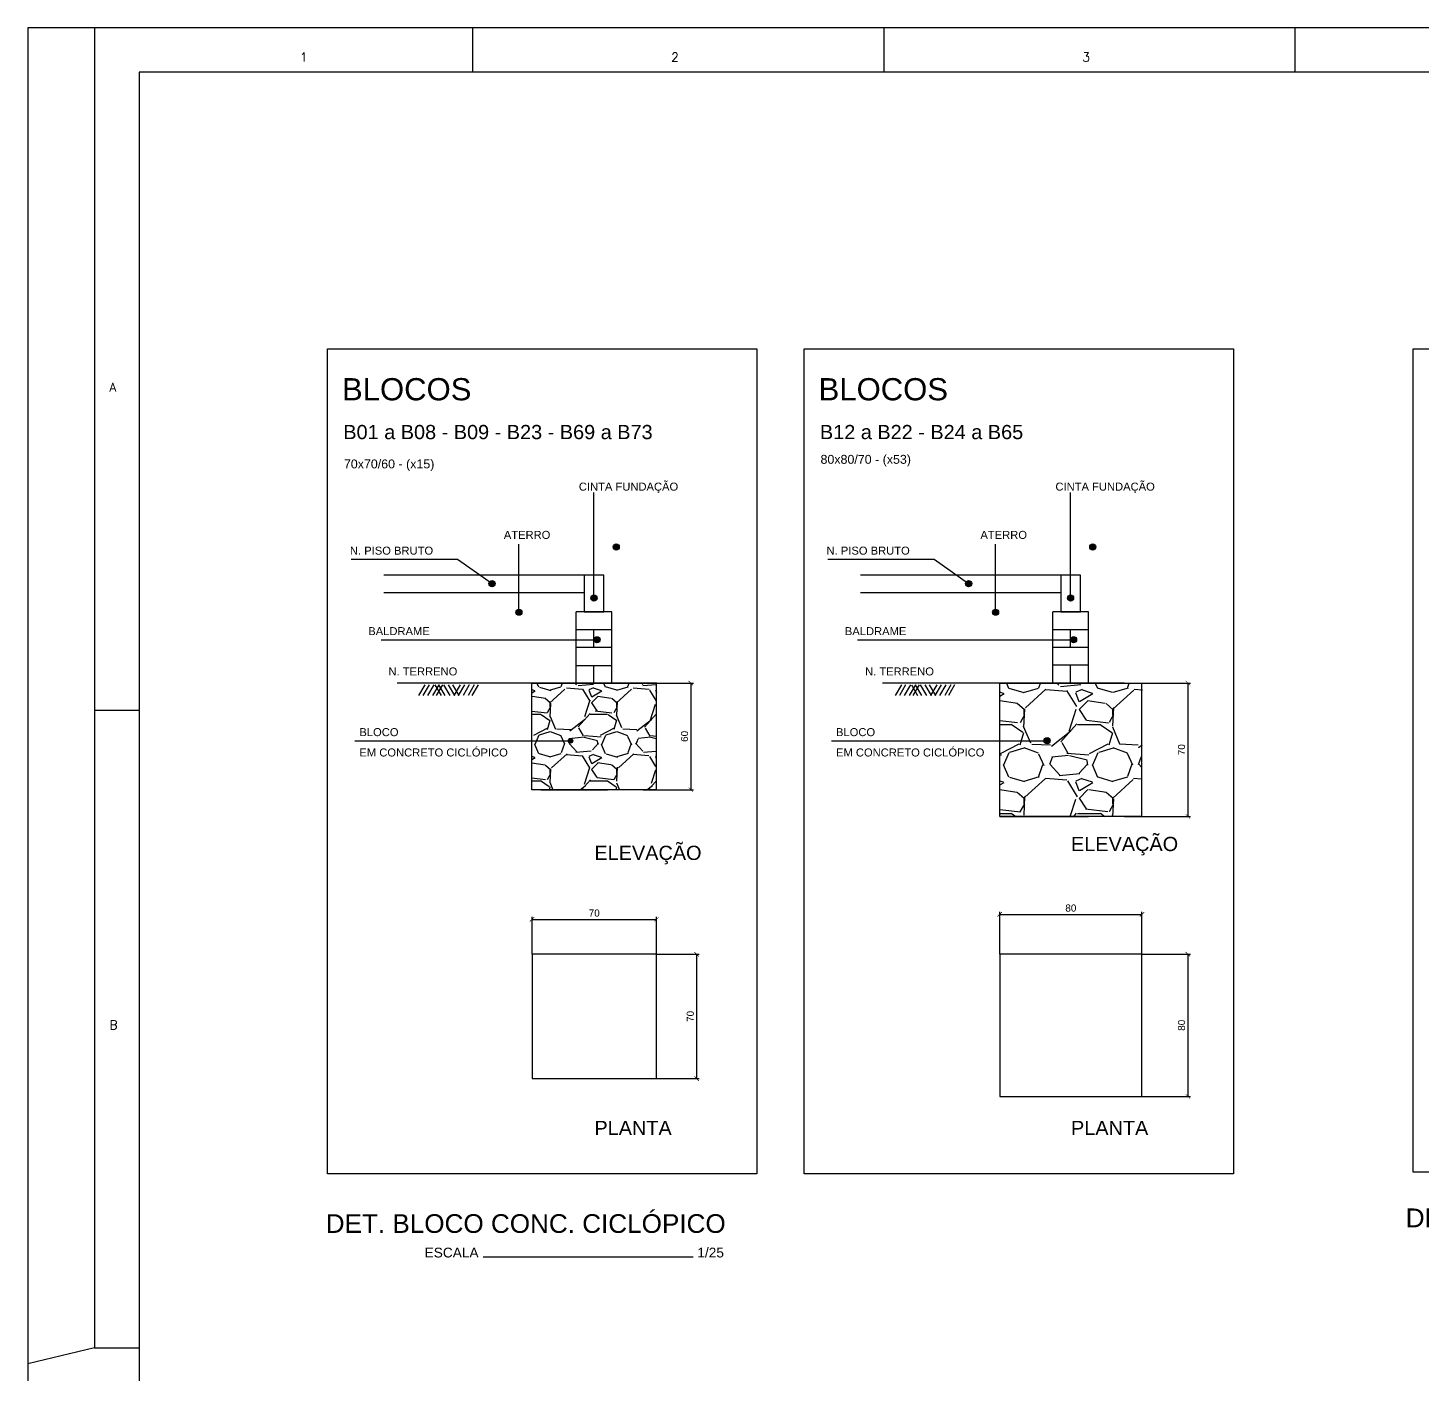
# Model space of a CAD drawing. Header units: millimetres. Extents: x 3659 to 4048, y 1324 to 1399.
# Drawn here: x 3658.93 to 3674.61, y 1338.88 to 1354.03 of the extents above; entities that cross this region are included whole.
import ezdxf

# ---------------------------------------------------------------- set-up
doc = ezdxf.new("R2010")
doc.units = ezdxf.units.MM
for name, color, linetype in [('Fundação', 2, 'Continuous'), ('Moldura', 2, 'Continuous'), ('Pontos', 3, 'Continuous'), ('Texto 1', 2, 'Continuous'), ('Texto 2', 4, 'Continuous'), ('Textos', 7, 'Continuous')]:
    doc.layers.add(name, color=color, linetype=linetype)
doc.styles.add('maloca 1', font='romans.shx')
doc.styles.add('ROMANS', font='arial.ttf')
doc.dimstyles.new('ESC-50JR', dxfattribs={"dimtxt": 0.1, "dimasz": 0.05, "dimexe": 0.03, "dimexo": 0, "dimgap": 0.03, "dimtad": 1, "dimlfac": 100, "dimdsep": 46, "dimtxsty": 'ROMANS', "dimblk1": 'DOTSMALL', "dimblk2": 'DOTSMALL', "dimsah": 1, "dimcen": 0.09, "dimclrd": 1, "dimclre": 1, "dimclrt": 2, "dimadec": 0, "dimazin": 0, "dimtfac": 1, "dimtdec": 4, "dimtmove": 0, "dimatfit": 3, "dimldrblk": 'DOTSMALL', "dimfxl": 0, "dimtolj": 1, "dimtzin": 0, "dimarcsym": 0})

# ---------------------------------------------------------------- blocks, each defined once
blk = doc.blocks.new('_ArchTick')
at = {"color": 0, "linetype": 'ByBlock', "const_width": 0.15}
blk.add_lwpolyline([(-0.5, -0.5), (0.5, 0.5)], dxfattribs=at)
blk = doc.blocks.new('*D324')
at = {"color": 1, "lineweight": -2, "transparency": 16777216}
for p, q in [((3664.602505217765, 1343.609243573657), (3664.602505217765, 1344.031054667515)), ((3664.602505217765, 1344.001054667516), (3666.002505217765, 1344.001054667516)), ((3666.002505217765, 1343.609243573657), (3666.002505217765, 1344.031054667515))]:
    blk.add_line(p, q, dxfattribs=at)
at = {"layer": 'DEFPOINTS', "color": 0, "transparency": 16777216}
for p in [(3666.002505217765, 1344.001054667516), (3664.602505217765, 1343.609243573657), (3666.002505217765, 1343.609243573657)]:
    blk.add_point(p, dxfattribs=at)
at = {"color": 1, "lineweight": -2, "transparency": 16777216, "xscale": 0.05, "yscale": 0.05, "zscale": 0.05, "rotation": 180}
blk.add_blockref('_ArchTick', (3664.602505217765, 1344.001054667516), dxfattribs=at)
at = {"color": 1, "lineweight": -2, "transparency": 16777216, "xscale": 0.05, "yscale": 0.05, "zscale": 0.05}
blk.add_blockref('_ArchTick', (3666.002505217765, 1344.001054667516), dxfattribs=at)
at = {"color": 2, "transparency": 16777216, "insert": (3665.302505217765, 1344.071900506533), "char_height": 0.08, "attachment_point": 5, "style": 'ROMANS'}
blk.add_mtext('\\A1;70', dxfattribs=at)
blk = doc.blocks.new('_DOTSMALL')
at = {"color": 0, "linetype": 'ByBlock', "const_width": 0.5}
blk.add_lwpolyline([(-0.0625, 0, 1), (0.0625, 0, 1)], format="xyb", close=True, dxfattribs=at)
blk = doc.blocks.new('*D325')
at = {"color": 1, "lineweight": -2, "transparency": 16777216}
for p, q in [((3666.002505217765, 1343.609243573657), (3666.484067911651, 1343.609243573657)), ((3666.45406791165, 1343.609243573657), (3666.45406791165, 1342.209243573657)), ((3666.002505217765, 1342.209243573657), (3666.484067911651, 1342.209243573657))]:
    blk.add_line(p, q, dxfattribs=at)
at = {"layer": 'DEFPOINTS', "color": 0, "transparency": 16777216}
for p in [(3666.002505217765, 1343.609243573657), (3666.002505217765, 1342.209243573657), (3666.45406791165, 1342.209243573657)]:
    blk.add_point(p, dxfattribs=at)
at = {"color": 1, "lineweight": -2, "transparency": 16777216, "xscale": 0.05, "yscale": 0.05, "zscale": 0.05}
for p, rotation in [((3666.45406791165, 1343.609243573657), 90), ((3666.45406791165, 1342.209243573657), 270)]:
    blk.add_blockref('_ArchTick', p, dxfattribs=dict(at, rotation=rotation))
at = {"color": 2, "transparency": 16777216, "insert": (3666.383222072632, 1342.909243573658), "char_height": 0.08, "attachment_point": 5, "rotation": 90, "style": 'ROMANS'}
blk.add_mtext('\\A1;70', dxfattribs=at)
blk = doc.blocks.new('*D323')
at = {"color": 1, "lineweight": -2, "transparency": 16777216}
for p, q in [((3665.997468011918, 1346.659863233592), (3666.418839354546, 1346.659863233592)), ((3666.388839354545, 1346.659863233592), (3666.388839354545, 1345.459863233592)), ((3666.00178561693, 1345.459863233592), (3666.418839354546, 1345.459863233592))]:
    blk.add_line(p, q, dxfattribs=at)
at = {"layer": 'DEFPOINTS', "color": 0, "transparency": 16777216}
for p in [(3665.997468011918, 1346.659863233592), (3666.00178561693, 1345.459863233592), (3666.388839354545, 1345.459863233592)]:
    blk.add_point(p, dxfattribs=at)
at = {"color": 1, "lineweight": -2, "transparency": 16777216, "xscale": 0.05, "yscale": 0.05, "zscale": 0.05}
for p, rotation in [((3666.388839354545, 1346.659863233592), 90), ((3666.388839354545, 1345.459863233592), 270)]:
    blk.add_blockref('_ArchTick', p, dxfattribs=dict(at, rotation=rotation))
at = {"color": 2, "transparency": 16777216, "insert": (3666.317993515527, 1346.059863233593), "char_height": 0.08, "attachment_point": 5, "rotation": 90, "style": 'ROMANS'}
blk.add_mtext('\\A1;60', dxfattribs=at)
blk = doc.blocks.new('*D327')
at = {"color": 1, "lineweight": -2, "transparency": 16777216}
for p, q in [((3669.862759442768, 1343.609243573657), (3669.862759442768, 1344.087027680924)), ((3669.862759442768, 1344.057027680924), (3671.462759442769, 1344.057027680924)), ((3671.462759442769, 1343.609243573657), (3671.462759442769, 1344.087027680924))]:
    blk.add_line(p, q, dxfattribs=at)
at = {"layer": 'DEFPOINTS', "color": 0, "transparency": 16777216}
for p in [(3671.462759442769, 1344.057027680924), (3669.862759442768, 1343.609243573657), (3671.462759442769, 1343.609243573657)]:
    blk.add_point(p, dxfattribs=at)
at = {"color": 1, "lineweight": -2, "transparency": 16777216, "xscale": 0.05, "yscale": 0.05, "zscale": 0.05, "rotation": 180}
blk.add_blockref('_ArchTick', (3669.862759442768, 1344.057027680924), dxfattribs=at)
at = {"color": 1, "lineweight": -2, "transparency": 16777216, "xscale": 0.05, "yscale": 0.05, "zscale": 0.05}
blk.add_blockref('_ArchTick', (3671.462759442769, 1344.057027680924), dxfattribs=at)
at = {"color": 2, "transparency": 16777216, "insert": (3670.662759442769, 1344.127873519941), "char_height": 0.08, "attachment_point": 5, "style": 'ROMANS'}
blk.add_mtext('\\A1;80', dxfattribs=at)
blk = doc.blocks.new('*D328')
at = {"color": 1, "lineweight": -2, "transparency": 16777216}
for p, q in [((3671.462759442769, 1343.609243573657), (3672.008831092923, 1343.609243573657)), ((3671.978831092923, 1343.609243573657), (3671.978831092923, 1342.009243573657)), ((3671.462759442769, 1342.009243573657), (3672.008831092923, 1342.009243573657))]:
    blk.add_line(p, q, dxfattribs=at)
at = {"layer": 'DEFPOINTS', "color": 0, "transparency": 16777216}
for p in [(3671.462759442769, 1343.609243573657), (3671.462759442769, 1342.009243573657), (3671.978831092923, 1342.009243573657)]:
    blk.add_point(p, dxfattribs=at)
at = {"color": 1, "lineweight": -2, "transparency": 16777216, "xscale": 0.05, "yscale": 0.05, "zscale": 0.05}
for p, rotation in [((3671.978831092923, 1343.609243573657), 90), ((3671.978831092923, 1342.009243573657), 270)]:
    blk.add_blockref('_ArchTick', p, dxfattribs=dict(at, rotation=rotation))
at = {"color": 2, "transparency": 16777216, "insert": (3671.907985253905, 1342.809243573658), "char_height": 0.08, "attachment_point": 5, "rotation": 90, "style": 'ROMANS'}
blk.add_mtext('\\A1;80', dxfattribs=at)
blk = doc.blocks.new('*D326')
at = {"color": 1, "lineweight": -2, "transparency": 16777216}
for p, q in [((3671.457002636087, 1346.659863233592), (3672.008831092923, 1346.659863233592)), ((3671.978831092923, 1346.659863233592), (3671.978831092923, 1345.159863233592)), ((3671.462759442769, 1345.159863233592), (3672.008831092923, 1345.159863233592))]:
    blk.add_line(p, q, dxfattribs=at)
at = {"layer": 'DEFPOINTS', "color": 0, "transparency": 16777216}
for p in [(3671.457002636087, 1346.659863233592), (3671.462759442769, 1345.159863233592), (3671.978831092923, 1345.159863233592)]:
    blk.add_point(p, dxfattribs=at)
at = {"color": 1, "lineweight": -2, "transparency": 16777216, "xscale": 0.05, "yscale": 0.05, "zscale": 0.05}
for p, rotation in [((3671.978831092923, 1346.659863233592), 90), ((3671.978831092923, 1345.159863233592), 270)]:
    blk.add_blockref('_ArchTick', p, dxfattribs=dict(at, rotation=rotation))
at = {"color": 2, "transparency": 16777216, "insert": (3671.907985253905, 1345.909863233593), "char_height": 0.08, "attachment_point": 5, "rotation": 90, "style": 'ROMANS'}
blk.add_mtext('\\A1;70', dxfattribs=at)

msp = doc.modelspace()

# ---------------------------------------------------------------- hatches: boundary and pattern name
at = {"layer": 'Pontos'}
h = msp.add_hatch(dxfattribs=at)
h.set_pattern_fill('GRAVEL', color=1, scale=0.75, angle=-2.315259780760659e-15, style=0)
h.set_pattern_definition([(228.0127999999998, (2584.591976336573, 1804.216371740692), (-5.999998674118621, -6.750001006205435), [0.1009019999999999, -9.989315999999997]), (184.9696999999998, (2584.524476336574, 1804.141371740693), (9.000000788638227, 0.7499934802552889), [0.1731509999999999, -17.14194374999998]), (132.5103999999999, (2584.351976336573, 1804.126371740692), (7.499993038760103, -8.250006505403398), [0.1220909999999999, -12.08702399999999]), (267.2737, (2584.059476336573, 1803.938871740692), (0.7499970132953933, 15.0000002212301), [0.1576784999999998, -15.61016849999998]), (292.8337, (2584.051976336573, 1803.781371740692), (-3.750007429077855, 8.999997308833333), [0.15461625, -15.30702975]), (357.2736999999997, (2584.111976336573, 1803.638871740693), (-15.0000002212301, 0.749997013295394), [0.1576784999999999, -15.61016849999999]), (37.6942, (2584.269476336574, 1803.631371740692), (-9.750005509213482, -7.499992803870397), [0.20852175, -20.64363675]), (72.2553, (2584.434476336573, 1803.758871740692), (5.250008072029057, 16.49999717342939), [0.1968659999999995, -19.48974074999997]), (121.4296, (2584.494476336573, 1803.946371740692), (-6.000006175632274, 9.749996277369426), [0.1582124999999999, -15.66305474999999]), (175.2363999999999, (2584.411976336573, 1804.081371740693), (8.250000709739687, -0.7499936494959458), [0.1806239999999982, -8.850572249999887]), (222.3973999999998, (2584.231976336574, 1804.096371740692), (-9.000005513304933, -8.24999406151059), [0.2335859999999997, -23.12503124999999]), (138.8140999999998, (2584.801976336573, 1803.931371740693), (-5.250002210104286, 4.499997985007067), [0.07972574999999997, -7.892882999999996]), (171.4691999999999, (2584.741976336573, 1803.983871740692), (9.749998713611346, -1.500005932529843), [0.1516777499999981, -15.01613324999976]), (224.9999999999999, (2584.591976336573, 1804.006371740692), (-1.135734158852143e-16, -0.7500002320867142), [0.10606575, -0.9545939999999999]), (203.1985999999998, (2584.539476336573, 1804.096371740692), (3.749999798000307, 1.50000099394864), [0.05711849999999996, -5.654711249999997]), (291.8014, (2584.486976336573, 1804.073871740693), (-0.7499999328754862, 2.250000204758078), [0.08077724999999995, -3.958096499999997]), (30.9638, (2584.516976336574, 1803.998871740692), (2.249998516715999, 1.500001862655549), [0.1311967499999981, -4.24201724999994]), (161.5650999999999, (2584.629476336574, 1804.066371740692), (1.500000325944721, -0.7499988024170308), [0.09486824999999968, -2.276840249999994]), (16.38950000000001, (2584.051976336573, 1804.073871740693), (7.500001648808969, 2.249994532363476), [0.1329, -13.15713375]), (70.3462, (2584.179476336573, 1804.111371740692), (-2.999996435528809, -8.250001601704668), [0.1114957499999999, -11.03805599999999]), (293.1985999999999, (2584.629476336574, 1804.216371740692), (-1.50000099394864, 3.749999798000307), [0.1142362499999999, -5.597593499999996]), (343.6104999999997, (2584.674476336573, 1804.111371740692), (-7.500001648808968, 2.249994532363482), [0.1328999999999984, -13.15713374999979]), (339.4439999999998, (2584.051976336573, 1803.608871740692), (-3.750001383406817, 1.499996997316189), [0.1281599999999999, -6.279842999999993]), (294.7751, (2584.171976336574, 1803.563871740692), (-3.749994141933877, 8.250002566379338), [0.1073834999999985, -10.6309822499999]), (66.80140000000002, (2584.636976336574, 1803.466371740692), (1.500000993948641, 3.749999798000307), [0.1142362499999997, -5.597593499999991]), (17.35400000000001, (2584.681976336573, 1803.571371740692), (-9.750001514322625, -2.999995876694339), [0.1257232499999997, -12.44656799999996]), (69.444, (2584.269476336574, 1803.466371740692), (-1.499996997316191, -3.750001383406817), [0.06408000000000001, -6.343923]), (101.3098999999998, (2584.591976336573, 1803.466371740692), (-0.749998224121204, 3.000000564173214), [0.0382424999999996, -3.786021749999948]), (165.9637999999998, (2584.584476336574, 1803.503871740692), (2.250000409492305, -0.7499985430209347), [0.1546162499999998, -2.937712499999996]), (186.0089999999999, (2584.434476336573, 1803.541371740692), (7.49999981317953, 0.7499994881113807), [0.1432875, -14.18544224999999]), (303.6901, (2584.516976336574, 1803.931371740693), (-0.750001000880393, 1.49999966832837), [0.1081665, -2.59599675]), (353.1571999999998, (2584.576976336574, 1803.841371740692), (12.74999952410891, -1.500005998443571), [0.1888454999999998, -18.69567224999999]), (60.94540000000001, (2584.764476336574, 1803.818871740692), (-3.000000020399459, -5.250000288427264), [0.07721699999999941, -7.644505499999929]), (90, (2584.801976336573, 1803.886371740693), (-0.7499999999999999, 0.75), [0.045, -0.705]), (120.2563999999998, (2584.419476336574, 1803.563871740692), (2.99999616510202, -5.25000184189105), [0.1041929999999999, -10.31514]), (48.01279999999999, (2584.366976336573, 1803.653871740692), (5.99999867411862, 6.750001006205436), [0.201804, -9.888414]), (359.9999999999998, (2584.501976336574, 1803.803871740693), (0.75, 0.75), [0.195, -0.5549999999999999]), (325.3047999999999, (2584.696976336574, 1803.803871740693), (-7.499995694240644, 5.250006457195843), [0.1185854999999999, -11.73995549999999]), (254.0546, (2584.794476336574, 1803.736371740692), (-0.7499999169722857, -3.000000094989113), [0.1092015, -5.350881]), (207.6459999999998, (2584.764476336574, 1803.631371740692), (-14.24999685538469, -7.500005784876884), [0.1777987499999999, -17.60210549999999]), (175.4260999999999, (2584.606976336574, 1803.548871740692), (-9.7500004187341, 0.7499961008708134), [0.1880992499999963, -18.62180549999977])])
edge = h.paths.add_edge_path()
edge.add_line((3666.001651462972, 1346.659863233592), (3664.60178561693, 1346.659863233592))
edge.add_line((3664.60178561693, 1346.659863233592), (3664.60178561693, 1346.173195643733))
edge.add_line((3664.60178561693, 1346.173195643733), (3664.975923420992, 1346.173195643733))
edge.add_arc((3665.001798420992, 1346.173195643733), 0.02587499999981446, 0, 180, ccw=False)
edge.add_arc((3665.001798420992, 1346.173195643733), 0.02587499999981446, -180, 0, ccw=False)
edge.add_line((3664.975923420992, 1346.173195643733), (3664.60178561693, 1346.173195643733))
edge.add_line((3664.60178561693, 1346.173195643733), (3664.60178561693, 1345.459863233592))
edge.add_line((3664.60178561693, 1345.459863233592), (3665.993284560864, 1345.459863233592))
edge.add_line((3665.993284560864, 1345.459863233592), (3666.001651462972, 1346.659863233592))
h = msp.add_hatch(dxfattribs=at)
h.set_pattern_fill('GRAVEL', color=1, angle=-2.315259780760659e-15, style=0)
h.set_pattern_definition([(228.0127999999998, (2229.849680402293, 1956.735207909725), (-7.999998232158162, -9.000001341607247), [0.1345359999999999, -13.31908799999999]), (184.9696999999998, (2229.759680402294, 1956.635207909726), (12.00000105151764, 0.9999913070070519), [0.2308679999999998, -22.85592499999998]), (132.5103999999999, (2229.529680402294, 1956.615207909726), (9.999990718346803, -11.0000086738712), [0.1627879999999999, -16.11603199999999]), (267.2737, (2229.139680402293, 1956.365207909726), (0.9999960177271909, 20.00000029497347), [0.2102379999999998, -20.81355799999997]), (292.8337, (2229.129680402293, 1956.155207909726), (-5.00000990543714, 11.99999641177778), [0.206155, -20.409373]), (357.2736999999997, (2229.209680402293, 1955.965207909726), (-20.00000029497347, 0.999996017727192), [0.2102379999999999, -20.81355799999999]), (37.6942, (2229.419680402294, 1955.955207909726), (-13.00000734561798, -9.99999040516053), [0.278029, -27.524849]), (72.2553, (2229.639680402293, 1956.125207909726), (7.000010762705409, 21.99999623123919), [0.2624879999999993, -25.98632099999995]), (121.4296, (2229.719680402293, 1956.375207909726), (-8.000008234176365, 12.99999503649257), [0.2109499999999999, -20.88407299999998]), (175.2363999999999, (2229.609680402294, 1956.555207909726), (11.00000094631958, -0.9999915326612611), [0.2408319999999977, -11.80076299999985]), (222.3973999999998, (2229.369680402294, 1956.575207909726), (-12.00000735107324, -10.99999208201412), [0.3114479999999997, -30.83337499999998]), (138.8140999999998, (2230.129680402293, 1956.355207909726), (-7.000002946805715, 5.999997313342756), [0.1063009999999999, -10.52384399999999]), (171.4691999999999, (2230.049680402293, 1956.425207909726), (12.99999828481513, -2.00000791003979), [0.2022369999999974, -20.02151099999967]), (224.9999999999999, (2229.849680402293, 1956.455207909726), (-1.514312211802858e-16, -1.000000309448952), [0.141421, -1.272792]), (203.1985999999998, (2229.779680402294, 1956.575207909726), (4.999999730667075, 2.000001325264854), [0.07615799999999995, -7.539614999999996]), (291.8014, (2229.709680402293, 1956.545207909726), (-0.9999999105006482, 3.00000027301077), [0.1077029999999999, -5.277461999999995]), (30.9638, (2229.749680402294, 1956.445207909725), (2.999998022287998, 2.000002483540733), [0.1749289999999975, -5.65602299999992]), (161.5650999999999, (2229.899680402294, 1956.535207909726), (2.000000434592962, -0.9999984032227077), [0.1264909999999995, -3.035786999999992]), (16.38950000000001, (2229.129680402293, 1956.545207909726), (10.00000219841196, 2.999992709817968), [0.1772, -17.542845]), (70.3462, (2229.299680402293, 1956.595207909726), (-3.999995247371745, -11.00000213560622), [0.1486609999999998, -14.71740799999999]), (293.1985999999999, (2229.899680402294, 1956.735207909725), (-2.000001325264854, 4.999999730667075), [0.1523149999999998, -7.463457999999993]), (343.6104999999997, (2229.959680402293, 1956.595207909726), (-10.00000219841196, 2.999992709817976), [0.1771999999999978, -17.54284499999972]), (339.4439999999998, (2229.129680402293, 1955.925207909726), (-5.000001844542423, 1.999995996421585), [0.1708799999999998, -8.37312399999999]), (294.7751, (2229.289680402294, 1955.865207909726), (-4.99999218924517, 11.00000342183912), [0.1431779999999979, -14.17464299999987]), (66.80140000000002, (2229.909680402294, 1955.735207909725), (2.000001325264855, 4.999999730667075), [0.1523149999999996, -7.463457999999989]), (17.35400000000001, (2229.969680402293, 1955.875207909726), (-13.00000201909683, -3.999994502259118), [0.1676309999999996, -16.59542399999995]), (69.444, (2229.419680402294, 1955.735207909725), (-1.999995996421588, -5.000001844542422), [0.08544, -8.458563999999999]), (101.3098999999998, (2229.849680402293, 1955.735207909725), (-0.9999976321616053, 4.000000752230952), [0.05098999999999947, -5.048028999999931]), (165.9637999999998, (2229.839680402294, 1955.785207909726), (3.00000054598974, -0.9999980573612463), [0.2061549999999997, -3.916949999999995]), (186.0089999999999, (2229.639680402293, 1955.835207909726), (9.99999975090604, 0.9999993174818409), [0.1910499999999999, -18.91392299999999]), (303.6901, (2229.749680402294, 1956.355207909726), (-1.000001334507191, 1.99999955777116), [0.144222, -3.461329]), (353.1571999999998, (2229.829680402294, 1956.235207909725), (16.99999936547855, -2.000007997924761), [0.2517939999999997, -24.92756299999998]), (60.94540000000001, (2230.079680402294, 1956.205207909726), (-4.000000027199279, -7.000000384569686), [0.1029559999999992, -10.1926739999999]), (90, (2230.129680402293, 1956.295207909726), (-0.9999999999999999, 1), [0.06, -0.94]), (120.2563999999998, (2229.619680402294, 1955.865207909726), (3.999994886802694, -7.000002455854734), [0.1389239999999999, -13.75352]), (48.01279999999999, (2229.549680402293, 1955.985207909725), (7.99999823215816, 9.000001341607248), [0.269072, -13.184552]), (359.9999999999998, (2229.729680402294, 1956.185207909726), (1, 1), [0.26, -0.74]), (325.3047999999999, (2229.989680402294, 1956.185207909726), (-9.999994258987526, 7.000008609594458), [0.1581139999999999, -15.65327399999999]), (254.0546, (2230.119680402294, 1956.095207909726), (-0.9999998892963811, -4.000000126652151), [0.145602, -7.134508]), (207.6459999999998, (2230.079680402294, 1955.955207909726), (-18.99999580717959, -10.00000771316918), [0.2370649999999999, -23.46947399999998]), (175.4260999999999, (2229.869680402294, 1955.845207909726), (-13.00000055831213, 0.9999948011610845), [0.2507989999999951, -24.82907399999968])])
edge = h.paths.add_edge_path()
edge.add_line((3671.468158505565, 1346.659863233592), (3669.862759442768, 1346.659863233592))
edge.add_line((3669.862759442768, 1346.659863233592), (3669.862759442768, 1346.01097311378))
edge.add_line((3669.862759442768, 1346.01097311378), (3670.361609848185, 1346.01097311378))
edge.add_arc((3670.396109848185, 1346.01097311378), 0.03449999999975262, 0, 180, ccw=False)
edge.add_arc((3670.396109848185, 1346.01097311378), 0.03449999999975262, -180, 0, ccw=False)
edge.add_line((3670.361609848185, 1346.01097311378), (3669.862759442768, 1346.01097311378))
edge.add_line((3669.862759442768, 1346.01097311378), (3669.862759442768, 1345.159863233592))
edge.add_line((3669.862759442768, 1345.159863233592), (3671.457002636087, 1345.159863233592))
edge.add_line((3671.457002636087, 1345.159863233592), (3671.468158505565, 1346.659863233592))
at = {"layer": 'Texto 1'}
for points in [[(3665.583864703186, 1348.190557032103, 1), (3665.514864703186, 1348.190557032103, 1)], [(3670.94411892819, 1348.190557032103, 1), (3670.875118928189, 1348.190557032103, 1)], [(3664.187441891206, 1347.77808878507, 1), (3664.118441891206, 1347.77808878507, 1)], [(3669.54769611621, 1347.77808878507, 1), (3669.478696116209, 1347.77808878507, 1)], [(3665.333797097221, 1347.6150886276, 1), (3665.264797097221, 1347.6150886276, 1)], [(3670.694051322225, 1347.6150886276, 1), (3670.625051322224, 1347.6150886276, 1)], [(3664.489940539182, 1347.456655553405, 1), (3664.420940539182, 1347.456655553405, 1)], [(3669.850194764186, 1347.456655553405, 1), (3669.781194764185, 1347.456655553405, 1)], [(3665.36747721984, 1347.147039218365, 1), (3665.298477219839, 1347.147039218365, 1)], [(3670.727731444843, 1347.147039218365, 1), (3670.658731444843, 1347.147039218365, 1)], [(3665.061730623181, 1346.01097311378, 1), (3665.009980623181, 1346.01097311378, 1)], [(3670.430609848184, 1346.01097311378, 1), (3670.361609848184, 1346.01097311378, 1)]]:
    msp.add_hatch(color=256, dxfattribs=at).paths.add_polyline_path(points)

# ---------------------------------------------------------------- linework, layer by layer
msp.add_line((3666.414263464204, 1340.199864780732), (3664.054819128339, 1340.199864780732))
at = {"layer": 'Fundação', "color": 2}
for points in [[(3664.602505217765, 1342.209243573657), (3666.002505217765, 1342.209243573657), (3666.002505217765, 1343.609243573657), (3664.602505217765, 1343.609243573657)], [(3669.862759442768, 1342.009243573657), (3671.462759442769, 1342.009243573657), (3671.462759442769, 1343.609243573657), (3669.862759442768, 1343.609243573657)]]:
    msp.add_lwpolyline(points, close=True, dxfattribs=at)
at = {"layer": 'Moldura', "color": 1}
for p, q in [((3663.932761260537, 1354.03131965889), (3663.932761260537, 1353.53131965889)), ((3668.557761260537, 1354.03131965889), (3668.557761260537, 1353.53131965889)), ((3673.182761260537, 1354.03131965889), (3673.182761260537, 1353.53131965889)), ((3659.682761260537, 1346.35631965889), (3660.182761260537, 1346.35631965889)), ((3659.682761260537, 1339.18131965889), (3660.182761260537, 1339.18131965889))]:
    msp.add_line(p, q, dxfattribs=at)
msp.add_lwpolyline([(3658.932761260097, 1324.331319658579), (3714.807761260536, 1324.331319658578), (3714.807761260537, 1354.031319658888), (3658.932761260097, 1354.03131965889)], close=True, dxfattribs=at)
msp.add_lwpolyline([(3659.682761260537, 1354.03131965889), (3659.682761260537, 1339.18131965889), (3658.932761260537, 1338.999334541757), (3658.932761260537, 1324.513304776023), (3659.682761260536, 1324.331319658889)], dxfattribs=at)
at = {"layer": 'Moldura', "color": 6}
msp.add_lwpolyline([(3660.182761260537, 1324.831319658579), (3714.307761260537, 1324.831319658578), (3714.307761260537, 1353.531319658888), (3660.182761260537, 1353.53131965889)], close=True, dxfattribs=at)
at = {"layer": 'Pontos', "color": 4}
for p, q in [((3665.189626814423, 1347.87298534566), (3662.937800052034, 1347.87298534566)), ((3670.549881039427, 1347.87298534566), (3668.298054277038, 1347.87298534566)), ((3665.189626814423, 1347.67298534566), (3662.937800052034, 1347.67298534566)), ((3670.549881039427, 1347.67298534566), (3668.298054277038, 1347.67298534566))]:
    msp.add_line(p, q, dxfattribs=at)
at = {"layer": 'Pontos'}
for p, q in [((3665.099626814424, 1346.659863233592), (3665.099626814424, 1347.459863233593)), ((3665.499626814424, 1347.459863233593), (3665.099626814424, 1347.459863233593)), ((3665.499626814424, 1346.659863233592), (3665.499626814424, 1347.459863233593)), ((3670.459881039428, 1346.659863233592), (3670.459881039428, 1347.459863233593)), ((3670.859881039427, 1347.459863233593), (3670.459881039428, 1347.459863233593)), ((3670.859881039427, 1346.659863233592), (3670.859881039427, 1347.459863233593)), ((3665.499626814424, 1347.259863233593), (3665.099626814424, 1347.259863233593)), ((3665.299626814424, 1347.059863233593), (3665.299626814424, 1347.259863233593)), ((3670.859881039427, 1347.259863233593), (3670.459881039428, 1347.259863233593)), ((3670.659881039428, 1347.059863233593), (3670.659881039428, 1347.259863233593)), ((3665.499626814424, 1347.059863233593), (3665.099626814424, 1347.059863233593)), ((3670.859881039427, 1347.059863233593), (3670.459881039428, 1347.059863233593)), ((3665.499626814424, 1346.854184651153), (3665.099626814424, 1346.854184651153)), ((3665.299626814424, 1346.659863233592), (3665.299626814424, 1346.854184651153)), ((3670.859881039427, 1346.859863233592), (3670.459881039428, 1346.859863233592)), ((3670.659881039428, 1346.659863233592), (3670.659881039428, 1346.859863233592)), ((3666.005592541605, 1346.659863233592), (3663.084699310843, 1346.659863233592)), ((3671.265846766608, 1346.659863233592), (3668.544953535847, 1346.659863233592)), ((3664.70178561693, 1345.459863233592), (3665.45178561693, 1345.459863233592)), ((3669.862759442768, 1345.159863233592), (3670.862759442768, 1345.159863233592))]:
    msp.add_line(p, q, dxfattribs=at)
at = {"layer": 'Pontos', "color": 1}
for p, q in [((3665.85410110981, 1346.659863233592), (3666.140834914027, 1346.659863233592)), ((3671.265846766608, 1346.659863233592), (3671.648158505565, 1346.659863233592)), ((3665.85410110981, 1345.459863233592), (3666.140834914027, 1345.459863233592)), ((3671.265846766608, 1345.159863233592), (3671.648158505565, 1345.159863233592))]:
    msp.add_line(p, q, dxfattribs=at)
at = {"layer": 'Pontos', "color": 2}
for p, q in [((3663.396531901584, 1346.641493545146), (3663.326396093569, 1346.520014762234)), ((3663.444603428978, 1346.641493545146), (3663.374467620963, 1346.520014762234)), ((3663.498323881201, 1346.641493545146), (3663.428188073186, 1346.520014762234)), ((3663.554876056667, 1346.641493545146), (3663.484740248652, 1346.520014762234)), ((3663.509282758347, 1346.641493545146), (3663.579418566362, 1346.520014762234)), ((3663.509282758347, 1346.641493545146), (3663.579418566362, 1346.520014762234)), ((3663.596531901584, 1346.641493545146), (3663.526396093569, 1346.520014762234)), ((3663.596531901584, 1346.641493545146), (3663.526396093569, 1346.520014762234)), ((3663.550938603265, 1346.641493545146), (3663.62107441128, 1346.520014762234)), ((3663.607490778731, 1346.641493545146), (3663.677626586746, 1346.520014762234)), ((3663.661211230954, 1346.641493545146), (3663.731347038969, 1346.520014762234)), ((3663.709282758348, 1346.641493545146), (3663.779418566363, 1346.520014762234)), ((3663.795224012534, 1346.641493545146), (3663.725088204519, 1346.520014762234)), ((3663.843295539928, 1346.641493545146), (3663.773159731913, 1346.520014762234)), ((3663.897015992151, 1346.641493545146), (3663.826880184135, 1346.520014762234)), ((3663.953568167617, 1346.641493545146), (3663.883432359602, 1346.520014762234)), ((3663.995224012534, 1346.641493545146), (3663.925088204518, 1346.520014762234)), ((3663.995224012534, 1346.641493545146), (3663.925088204518, 1346.520014762234)), ((3668.756786126587, 1346.641493545146), (3668.686650318572, 1346.520014762234)), ((3668.804857653982, 1346.641493545146), (3668.734721845967, 1346.520014762234)), ((3668.858578106204, 1346.641493545146), (3668.788442298189, 1346.520014762234)), ((3668.91513028167, 1346.641493545146), (3668.844994473655, 1346.520014762234)), ((3668.869536983351, 1346.641493545146), (3668.939672791366, 1346.520014762234)), ((3668.869536983351, 1346.641493545146), (3668.939672791366, 1346.520014762234)), ((3668.956786126587, 1346.641493545146), (3668.886650318572, 1346.520014762234)), ((3668.956786126587, 1346.641493545146), (3668.886650318572, 1346.520014762234)), ((3668.911192828269, 1346.641493545146), (3668.981328636284, 1346.520014762234)), ((3668.967745003735, 1346.641493545146), (3669.03788081175, 1346.520014762234)), ((3669.021465455957, 1346.641493545146), (3669.091601263972, 1346.520014762234)), ((3669.069536983352, 1346.641493545146), (3669.139672791367, 1346.520014762234)), ((3669.155478237537, 1346.641493545146), (3669.085342429522, 1346.520014762234)), ((3669.203549764932, 1346.641493545146), (3669.133413956917, 1346.520014762234)), ((3669.257270217154, 1346.641493545146), (3669.187134409139, 1346.520014762234)), ((3669.31382239262, 1346.641493545146), (3669.243686584605, 1346.520014762234)), ((3669.355478237537, 1346.641493545146), (3669.285342429522, 1346.520014762234)), ((3669.355478237537, 1346.641493545146), (3669.285342429522, 1346.520014762234))]:
    msp.add_line(p, q, dxfattribs=at)
at = {"layer": 'Pontos', "color": 4}
for points in [[(3665.189626814423, 1347.459863233593), (3665.409626814424, 1347.459863233593), (3665.409626814424, 1347.87298534566), (3665.189626814423, 1347.87298534566)], [(3670.549881039427, 1347.459863233593), (3670.769881039427, 1347.459863233593), (3670.769881039427, 1347.87298534566), (3670.549881039427, 1347.87298534566)]]:
    msp.add_lwpolyline(points, close=True, dxfattribs=at)
at = {"layer": 'Pontos'}
for points in [[(3664.60178561693, 1346.659863233592), (3665.997468011918, 1346.659863233592), (3665.997468011918, 1345.459863233592), (3664.60178561693, 1345.459863233592)], [(3669.862759442768, 1346.659863233592), (3671.457002636087, 1346.659863233592), (3671.457002636087, 1345.159863233592), (3669.862759442768, 1345.159863233592)]]:
    msp.add_lwpolyline(points, close=True, dxfattribs=at)
at = {"layer": 'Texto 1', "color": 1}
for p, q in [((3665.299297097221, 1347.6150886276), (3665.299297097221, 1348.804383027196)), ((3670.659551322225, 1347.6150886276), (3670.659551322225, 1348.804383027196)), ((3664.455440539182, 1347.456655553405), (3664.455440539182, 1348.220969109314)), ((3669.815694764186, 1347.456655553405), (3669.815694764186, 1348.220969109314)), ((3662.569101057874, 1348.053117724776), (3663.764117194142, 1348.053117724776)), ((3663.764117194142, 1348.053117724776), (3664.152941891206, 1347.77808878507)), ((3667.929355282878, 1348.053117724776), (3669.124371419146, 1348.053117724776)), ((3669.124371419146, 1348.053117724776), (3669.51319611621, 1347.77808878507)), ((3662.904777672713, 1347.147039218365), (3665.33297721984, 1347.147039218365)), ((3668.265031897717, 1347.147039218365), (3670.693231444844, 1347.147039218365)), ((3662.608708403136, 1346.01097311378), (3665.035855623181, 1346.01097311378)), ((3667.968962628139, 1346.01097311378), (3670.396109848185, 1346.01097311378))]:
    msp.add_line(p, q, dxfattribs=at)
at = {"layer": 'Texto 1'}
for points in [[(3662.303342266328, 1350.419729688981), (3667.130048136906, 1350.419729688981), (3667.130048136906, 1341.137651203748), (3662.303342266328, 1341.137651203748)], [(3667.663596491332, 1350.419729688981), (3672.49030236191, 1350.419729688981), (3672.49030236191, 1341.137651203748), (3667.663596491332, 1341.137651203748)], [(3674.511151510559, 1350.419729688981), (3679.274645326725, 1350.419729688981), (3679.274645326725, 1341.157317111162), (3674.511151510559, 1341.157317111162)]]:
    msp.add_lwpolyline(points, close=True, dxfattribs=at)
for centre, radius in [((3665.549364703186, 1348.190557032103), 0.0345), ((3670.90961892819, 1348.190557032103), 0.0345), ((3664.152941891206, 1347.77808878507), 0.0345), ((3669.51319611621, 1347.77808878507), 0.0345), ((3665.299297097221, 1347.6150886276), 0.0345), ((3670.659551322225, 1347.6150886276), 0.0345), ((3664.455440539182, 1347.456655553405), 0.0345), ((3669.815694764186, 1347.456655553405), 0.0345), ((3665.33297721984, 1347.147039218365), 0.0345), ((3670.693231444844, 1347.147039218365), 0.0345), ((3665.035855623181, 1346.01097311378), 0.025875), ((3670.396109848185, 1346.01097311378), 0.0345)]:
    msp.add_circle(centre, radius, dxfattribs=at)

# ---------------------------------------------------------------- texts
at = {"color": 4, "style": 'ROMANS'}
for s, height, p in [('DET. BLOCO CONC. CICLÓPICO', 0.21, (3662.282555987076, 1340.473436698116)), ('DET. E ARMADURA BLOCO CONC. ARMADO', 0.211764, (3674.427911156234, 1340.536133816071))]:
    msp.add_text(s, height=height, dxfattribs=at).set_placement(p)
at = {"color": 3, "style": 'ROMANS'}
for s, p in [('ESCALA', (3663.394689856391, 1340.196902317682)), ('1/25', (3666.461767969072, 1340.196902317682))]:
    msp.add_text(s, height=0.1101178305864, dxfattribs=at).set_placement(p)
at = {"layer": 'Moldura', "color": 1, "style": 'maloca 1'}
for s, p in [('1', (3661.993261838417, 1353.652523529867)), ('2', (3666.167740232871, 1353.652523529867)), ('3', (3670.79274023287, 1353.652523529867)), ('A', (3659.850671940955, 1349.93839586234)), ('B', (3659.850671940955, 1342.76339586234))]:
    msp.add_text(s, height=0.1, dxfattribs=at).set_placement(p)
at = {"layer": 'Texto 1', "style": 'ROMANS'}
for s, height, p in [('70x70/60 - (x15)  ', 0.1, (3662.487127069785, 1349.075142009929)), ('80x80/70 - (x53)  ', 0.1, (3667.847381294789, 1349.126824165933)), ('CINTA FUNDAÇÃO', 0.09, (3665.129209433044, 1348.824774303575)), ('CINTA FUNDAÇÃO', 0.09, (3670.489463658048, 1348.824774303575)), ('ATERRO', 0.09, (3664.285352875005, 1348.281777976832)), ('ATERRO', 0.09, (3669.645607100009, 1348.281777976832)), ('N. PISO BRUTO', 0.09, (3662.554779437144, 1348.104634707089)), ('N. PISO BRUTO', 0.09, (3667.915033662147, 1348.104634707089)), ('BALDRAME', 0.09, (3662.760832875419, 1347.198556200678)), ('BALDRAME', 0.09, (3668.121087100423, 1347.198556200678)), ('N. TERRENO', 0.09, (3662.987562725062, 1346.745517942479)), ('N. TERRENO', 0.09, (3668.347816950065, 1346.745517942479)), ('BLOCO', 0.09, (3662.661257168473, 1346.062490096094)), ('BLOCO', 0.09, (3668.021511393477, 1346.062490096094)), ('EM CONCRETO CICLÓPICO', 0.09, (3662.661257168473, 1345.833623617898)), ('EM CONCRETO CICLÓPICO', 0.09, (3668.021511393477, 1345.833623617898))]:
    msp.add_text(s, height=height, dxfattribs=at).set_placement(p)
at = {"layer": 'Texto 2', "style": 'ROMANS'}
for p in [(3662.465637639841, 1349.840549312382), (3667.825891864845, 1349.840549312382)]:
    msp.add_text('BLOCOS', height=0.25, dxfattribs=at).set_placement(p)
at = {"layer": 'Textos', "color": 3, "style": 'ROMANS'}
for s, p in [('B01 a B08 - B09 - B23 - B69 a B73', (3662.480334141566, 1349.40380026565)), ('B12 a B22 - B24 a B65', (3667.84058836657, 1349.40380026565)), ('ELEVAÇÃO', (3670.664552419098, 1344.769290306348)), ('ELEVAÇÃO', (3665.304298194094, 1344.669290306348)), ('PLANTA', (3665.304298194094, 1341.574137286639)), ('PLANTA', (3670.664552419098, 1341.574137286639))]:
    msp.add_text(s, height=0.16, dxfattribs=at).set_placement(p)

# ---------------------------------------------------------------- dimensions: what is measured, and where the dimension line sits
for base, p1, p2, text, picture, middle in [((3666.388839354545, 1345.459863233592), (3665.997468011918, 1346.659863233592), (3666.00178561693, 1345.459863233592), '60', '*D323', (3666.317993515527, 1346.059863233593)), ((3671.978831092923, 1345.159863233592), (3671.457002636087, 1346.659863233592), (3671.462759442769, 1345.159863233592), '70', '*D326', (3671.907985253905, 1345.909863233593)), ((3666.45406791165, 1342.209243573657), (3666.002505217765, 1343.609243573657), (3666.002505217765, 1342.209243573657), '70', '*D325', (3666.383222072632, 1342.909243573658)), ((3671.978831092923, 1342.009243573657), (3671.462759442769, 1343.609243573657), (3671.462759442769, 1342.009243573657), '80', '*D328', (3671.907985253905, 1342.809243573658))]:
    dim = msp.add_linear_dim(base=base, p1=p1, p2=p2, angle=90, text=text, dimstyle='ESC-50JR', override={"dimtxt": 0.08, "dimdec": 1, "dimblk1": 'ArchTick', "dimblk2": 'ArchTick', "dimtmove": 1, "dimfxl": 0.18})
    dim.commit()
    dim.dimension.update_dxf_attribs({"geometry": picture, "text_midpoint": middle})
for base, p1, p2, text, picture, middle in [((3671.462759442769, 1344.057027680924), (3669.862759442768, 1343.609243573657), (3671.462759442769, 1343.609243573657), '80', '*D327', (3670.662759442769, 1344.127873519941)), ((3666.002505217765, 1344.001054667516), (3664.602505217765, 1343.609243573657), (3666.002505217765, 1343.609243573657), '70', '*D324', (3665.302505217765, 1344.071900506533))]:
    dim = msp.add_linear_dim(base=base, p1=p1, p2=p2, text=text, dimstyle='ESC-50JR', override={"dimtxt": 0.08, "dimdec": 1, "dimblk1": 'ArchTick', "dimblk2": 'ArchTick', "dimtmove": 1, "dimfxl": 0.18})
    dim.commit()
    dim.dimension.update_dxf_attribs({"geometry": picture, "text_midpoint": middle})

doc.saveas('drawing.dxf')
